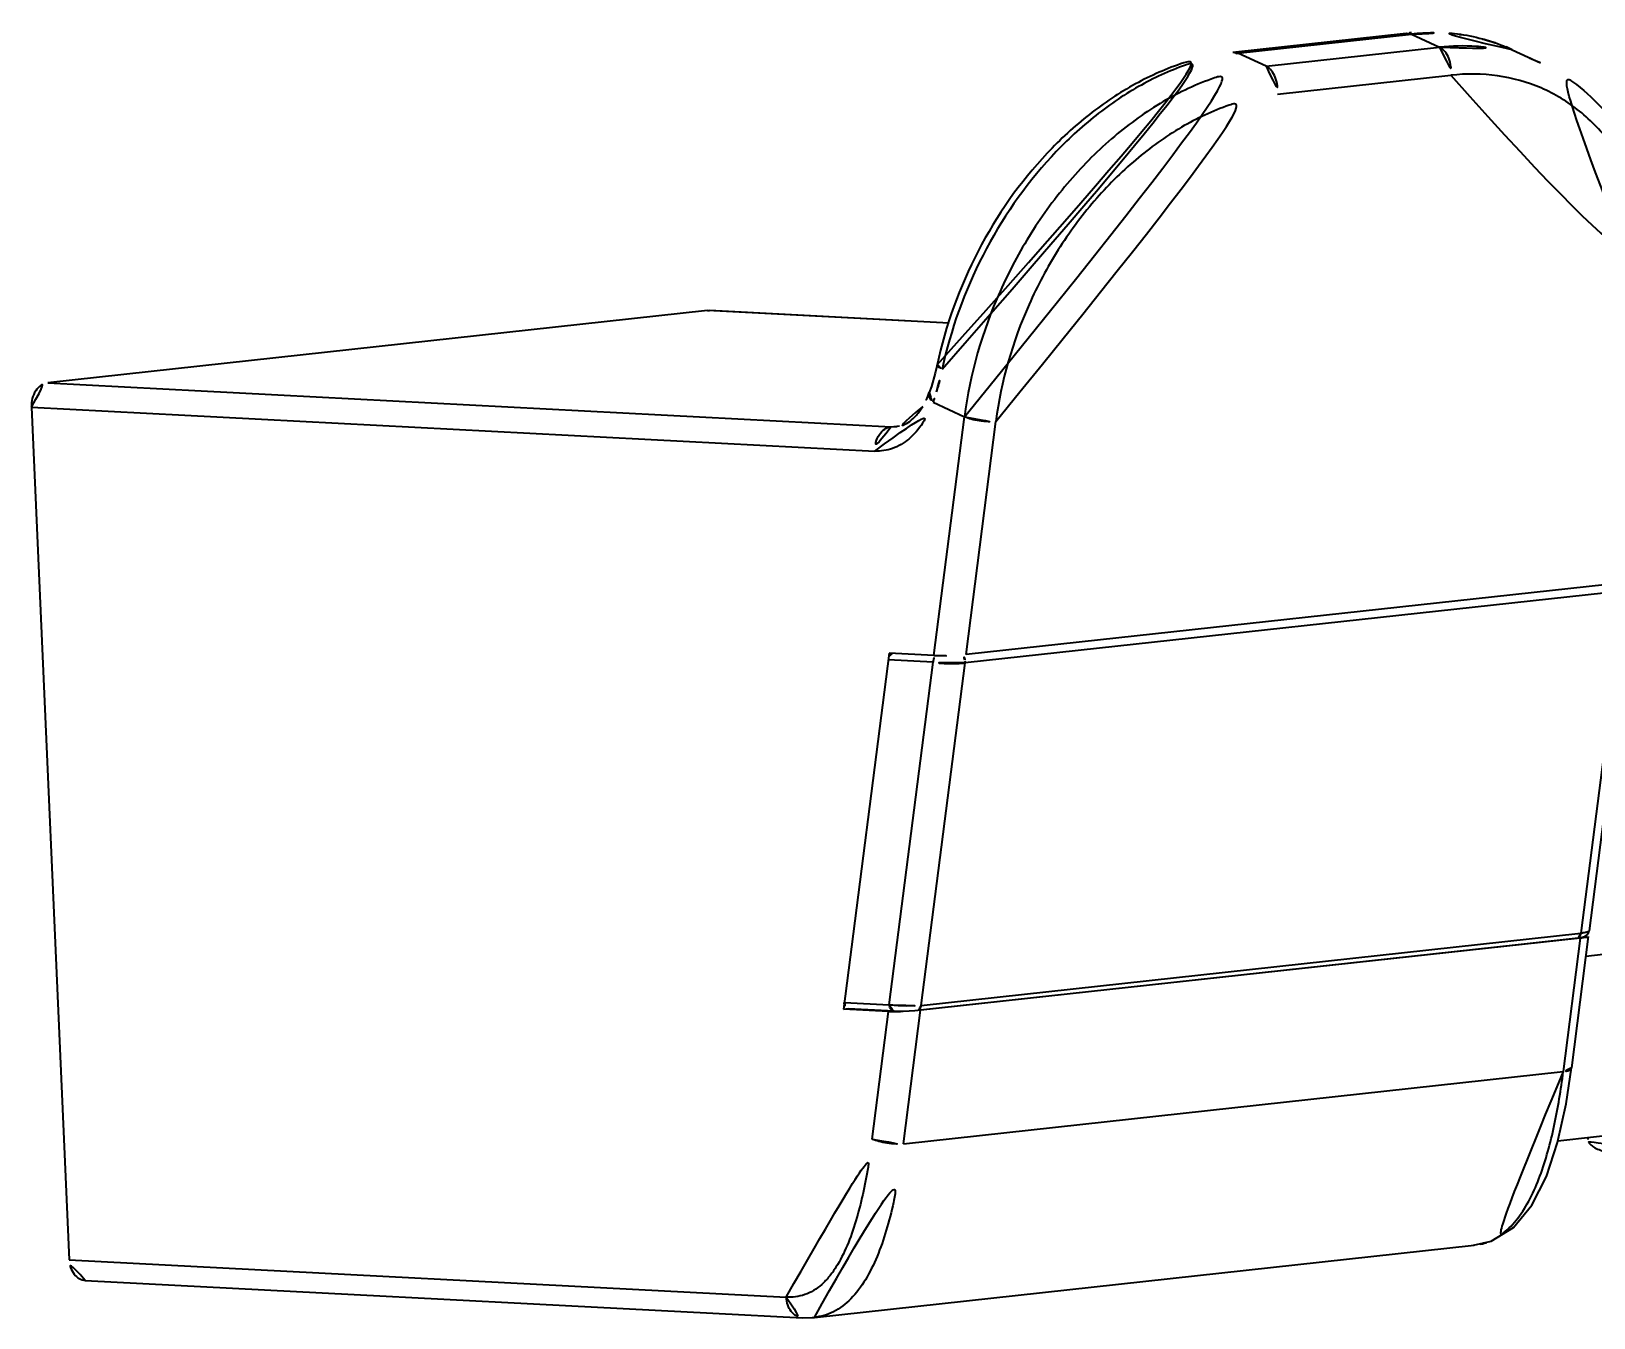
# Model space of a CAD drawing. Extents: x 16296660632 to 16296677481, y -37409620961 to -37409618123.
# Drawn here: x 16296675939.18 to 16296675973.86, y -37409618866.33 to -37409618837.78 of the extents above; entities that cross this region are included whole.
import ezdxf

# ---------------------------------------------------------------- set-up
doc = ezdxf.new("R2010")
doc.units = 0
doc.header["$LTSCALE"] = 10
doc.header["$MEASUREMENT"] = 0
doc.layers.add('粗实线', color=7, linetype='CONTINUOUS', lineweight=35)

msp = doc.modelspace()

# ---------------------------------------------------------------- linework, layer by layer
at = {"layer": '粗实线', "color": 7, "linetype": 'Continuous'}
for p, q in [((16296675965.84865, -37409618838.246689), (16296675969.702499, -37409618837.825363)), ((16296675965.963949, -37409618838.267036), (16296675969.817801, -37409618837.845703)), ((16296675969.702499, -37409618837.825363), (16296675969.817801, -37409618837.845703)), ((16296675969.817801, -37409618837.845703), (16296675970.44314, -37409618838.135437)), ((16296675965.84865, -37409618838.246689), (16296675965.963949, -37409618838.267036)), ((16296675966.589291, -37409618838.556778), (16296675965.963949, -37409618838.267036)), ((16296675966.589291, -37409618838.556778), (16296675970.44314, -37409618838.135437)), ((16296675972.056419, -37409618838.191093), (16296675972.681761, -37409618838.480827)), ((16296675966.841, -37409618839.178337), (16296675970.694851, -37409618838.757011)), ((16296675954.187571, -37409618843.980591), (16296675939.54294, -37409618845.581627)), ((16296675954.187571, -37409618843.980591), (16296675954.235781, -37409618843.979233)), ((16296675959.552259, -37409618844.260094), (16296675954.187571, -37409618843.980591)), ((16296675959.55336, -37409618844.256271), (16296675954.23562, -37409618843.97921)), ((16296675939.54294, -37409618845.581627), (16296675958.27071, -37409618846.557358)), ((16296675959.112829, -37409618845.79995), (16296675959.112801, -37409618845.800034)), ((16296675939.17959, -37409618846.121712), (16296675940.01717, -37409618865.043678)), ((16296675939.17959, -37409618846.121712), (16296675957.90737, -37409618847.097443)), ((16296675959.19628, -37409618846.015846), (16296675959.89411, -37409618846.33918)), ((16296675959.21664, -37409618851.636833), (16296675959.89411, -37409618846.33918)), ((16296675958.27071, -37409618846.557358), (16296675958.448469, -37409618846.537933)), ((16296675958.27071, -37409618846.557358), (16296675958.39991, -37409618846.553726)), ((16296675959.93103, -37409618851.611847), (16296675960.592159, -37409618846.441917)), ((16296675974.575661, -37409618850.010803), (16296675959.93103, -37409618851.611847)), ((16296675974.73114, -37409618850.146782), (16296675973.759239, -37409618857.746834)), ((16296675974.551821, -37409618850.197166), (16296675959.90719, -37409618851.798218)), ((16296675974.551821, -37409618850.197166), (16296675973.57992, -37409618857.797234)), ((16296675958.21904, -37409618851.584862), (16296675957.209261, -37409618859.481018)), ((16296675959.197701, -37409618851.784889), (16296675958.2001, -37409618851.73291)), ((16296675959.21664, -37409618851.636833), (16296675958.21904, -37409618851.584862)), ((16296675958.2258, -37409618859.384941), (16296675959.197701, -37409618851.784889)), ((16296675958.935289, -37409618859.39827), (16296675959.90719, -37409618851.798218)), ((16296675973.753111, -37409618857.774033), (16296675973.759279, -37409618857.746452)), ((16296675958.85779, -37409618859.503922), (16296675972.18722, -37409618858.046661)), ((16296675973.56588, -37409618857.90696), (16296675958.921249, -37409618859.508003)), ((16296675958.935289, -37409618859.39827), (16296675973.57992, -37409618857.797234)), ((16296675972.18722, -37409618858.046661), (16296675973.51631, -37409618857.901314)), ((16296675973.56588, -37409618857.90696), (16296675973.18718, -37409618860.868347)), ((16296675973.74345, -37409618857.870262), (16296675973.37047, -37409618860.786903)), ((16296675973.51631, -37409618857.901314), (16296675973.56666, -37409618857.894638)), ((16296675973.56666, -37409618857.894638), (16296675973.60507, -37409618857.887878)), ((16296675976.988001, -37409618857.949806), (16296675973.68713, -37409618858.310677)), ((16296675957.209261, -37409618859.481018), (16296675957.310459, -37409618859.469963)), ((16296675958.20686, -37409618859.532997), (16296675957.209261, -37409618859.481018)), ((16296675957.228201, -37409618859.33297), (16296675958.2258, -37409618859.384941)), ((16296675957.311069, -37409618859.468826), (16296675958.333611, -37409618859.522102)), ((16296675958.542549, -37409618862.469398), (16296675958.921249, -37409618859.508003)), ((16296675957.84449, -37409618862.366653), (16296675958.20686, -37409618859.532997)), ((16296675958.542549, -37409618862.469398), (16296675973.18718, -37409618860.868347)), ((16296675973.249001, -37409618861.583267), (16296675973.37047, -37409618860.786873)), ((16296675973.06905, -37409618862.402077), (16296675977.420231, -37409618861.926376)), ((16296675973.73035, -37409618862.329781), (16296675973.73245, -37409618862.377243)), ((16296675956.562719, -37409618866.323219), (16296675971.20735, -37409618864.722183)), ((16296675940.01717, -37409618865.043678), (16296675955.938601, -37409618865.873192)), ((16296675940.376539, -37409618865.50087), (16296675956.29797, -37409618866.330383))]:
    msp.add_line(p, q, dxfattribs=at)
for points in [[(16296675959.288151, -37409618845.182251), (16296675959.24535, -37409618845.366791), (16296675959.15975, -37409618845.665039), (16296675959.112829, -37409618845.79995)], [(16296675973.67544, -37409618857.864769), (16296675973.71987, -37409618857.830887), (16296675973.753111, -37409618857.774033)], [(16296675973.60507, -37409618857.887878), (16296675973.63821, -37409618857.879677), (16296675973.67544, -37409618857.864769)], [(16296675958.333071, -37409618859.522057), (16296675958.40258, -37409618859.524307), (16296675958.530701, -37409618859.523697), (16296675958.66363, -37409618859.518806), (16296675958.790739, -37409618859.510338), (16296675958.857929, -37409618859.503899)], [(16296675971.19738, -37409618864.723221), (16296675971.584009, -37409618864.631844), (16296675972.08255, -37409618864.326393), (16296675972.49309, -37409618863.835098), (16296675972.81361, -37409618863.196854), (16296675973.06074, -37409618862.439903), (16296675973.249001, -37409618861.583267)], [(16296675956.298441, -37409618866.330406), (16296675956.512239, -37409618866.327919), (16296675956.56278, -37409618866.323212)]]:
    msp.add_lwpolyline(points, dxfattribs=at)
for centre, radius, start, end in [((16296675970.24147, -37409618842.754066), 4.958083, 94.898576, 96.2406039), ((16296675970.34152, -37409618842.016693), 4.198056, 81.9275602, 83.6017599), ((16296675970.360729, -37409618841.893303), 4.073194, 71.2048825, 81.9513143), ((16296675966.490511, -37409618843.081886), 4.843566, 96.2411471, 97.4866081), ((16296675970.397091, -37409618841.772346), 3.946977, 65.1401752, 71.1389082), ((16296675971.01445, -37409618842.082817), 3.969159, 65.1613023, 74.9968077), ((16296675954.444151, -37409618844.342087), 5.03828, 340.5972339, 343.3761735)]:
    msp.add_arc(centre, radius, start, end, dxfattribs=at)
for centre, major_axis, ratio, start_param, end_param in [((16296675958.31572, -37409618851.720284), (0.059862, 0.142429), 0.707061886, 0.759839494, 1.944841264), ((16296675959.60202, -37409618851.594704), (0.506764, 0.021045), 0.079561917, 3.845035552, 5.415645654), ((16296675973.236879, -37409618857.889816), (0.506746, 0.02105), 0.079576877, -0.867510356, 0.430194962), ((16296675957.343809, -37409618859.320328), (0.059868, 0.142438), 0.707002882, 1.944824861, 3.387991016), ((16296675958.592251, -37409618859.49086), (0.506764, 0.021045), 0.079561917, 3.845035552, 5.415645654)]:
    msp.add_ellipse(centre, major_axis=major_axis, ratio=ratio, start_param=start_param, end_param=end_param, dxfattribs=at)
for points, knots in [([(16296675969.817801, -37409618837.845703), (16296675969.901421, -37409618837.836563), (16296675970.231211, -37409618837.809227), (16296675970.56411, -37409618837.817268), (16296675970.809349, -37409618837.84478)], [0, 0, 0, 0, 0.254203365, 1, 1, 1, 1]), ([(16296675972.056419, -37409618838.191093), (16296675971.71438, -37409618838.0326), (16296675970.97463, -37409618837.805878), (16296675970.202829, -37409618837.781128), (16296675969.81809, -37409618837.814087)], [0, 0, 0, 0, 0.493987879, 1, 1, 1, 1]), ([(16296675959.288151, -37409618845.182228), (16296675959.4746, -37409618844.307922), (16296675960.089991, -37409618842.612953), (16296675961.36828, -37409618840.781242), (16296675962.63571, -37409618839.611183), (16296675963.657419, -37409618838.928596), (16296675964.731831, -37409618838.454422), (16296675965.479891, -37409618838.287003), (16296675965.84865, -37409618838.246689)], [0, 0, 0, 0, 0.265020167, 0.527458423, 0.65365916, 0.774673915, 0.890027563, 1, 1, 1, 1]), ([(16296675959.40056, -37409618845.277161), (16296675959.587219, -37409618844.401863), (16296675960.19972, -37409618842.704399), (16296675961.465771, -37409618840.863998), (16296675962.718399, -37409618839.68232), (16296675963.722441, -37409618838.991119), (16296675964.77169, -37409618838.505966), (16296675965.500999, -37409618838.326714), (16296675965.859421, -37409618838.279617)], [0, 0, 0, 0, 0.266654727, 0.530736008, 0.657306439, 0.778078542, 0.892291454, 1, 1, 1, 1]), ([(16296675970.44314, -37409618838.135437), (16296675970.538731, -37409618838.179741), (16296675970.64616, -37409618838.336777), (16296675970.70175, -37409618838.562279), (16296675970.70303, -37409618838.693047), (16296675970.694851, -37409618838.757011)], [0, 0, 0, 0, 0.450451959, 0.724296718, 1, 1, 1, 1]), ([(16296675970.44314, -37409618838.135437), (16296675970.713921, -37409618838.105843), (16296675971.253559, -37409618838.09285), (16296675971.78677, -37409618838.180511), (16296675972.04196, -37409618838.24897)], [0, 0, 0, 0, 0.507626432, 1, 1, 1, 1]), ([(16296675959.89411, -37409618846.33918), (16296675960.016491, -37409618845.382187), (16296675960.42848, -37409618843.959282), (16296675961.342449, -37409618842.248688), (16296675962.196251, -37409618841.086792), (16296675963.18219, -37409618840.099068), (16296675964.26499, -37409618839.322006), (16296675965.404751, -37409618838.786041), (16296675966.200069, -37409618838.599327), (16296675966.589291, -37409618838.556778)], [0, 0, 0, 0, 0.264098396, 0.398056477, 0.529838983, 0.657251016, 0.77857215, 0.892818609, 1, 1, 1, 1]), ([(16296675966.589291, -37409618838.556778), (16296675966.684891, -37409618838.601067), (16296675966.792311, -37409618838.75811), (16296675966.8479, -37409618838.983597), (16296675966.84918, -37409618839.11438), (16296675966.841, -37409618839.178337)], [0, 0, 0, 0, 0.450451959, 0.724296718, 1, 1, 1, 1]), ([(16296675975.42009, -37409618844.759422), (16296675975.50543, -37409618844.092072), (16296675975.52264, -37409618843.086288), (16296675975.286301, -37409618841.804382), (16296675974.98971, -37409618840.92572), (16296675974.574181, -37409618840.133614), (16296675974.04565, -37409618839.446182), (16296675973.4142, -37409618838.881592), (16296675972.93215, -37409618838.59684), (16296675972.681761, -37409618838.480827)], [0, 0, 0, 0, 0.275884076, 0.407028186, 0.533195132, 0.654669634, 0.772183761, 0.886838505, 1, 1, 1, 1]), ([(16296675970.694851, -37409618838.757011), (16296675971.038231, -37409618838.719467), (16296675971.725439, -37409618838.723862), (16296675972.711729, -37409618838.996407), (16296675973.58502, -37409618839.525101), (16296675974.306, -37409618840.284279), (16296675974.84812, -37409618841.238861), (16296675975.322531, -37409618842.757881), (16296675975.342951, -37409618844.010818), (16296675975.236799, -37409618844.840874)], [0, 0, 0, 0, 0.11764767, 0.231228327, 0.344425116, 0.461014661, 0.58398106, 0.714991741, 1, 1, 1, 1]), ([(16296675960.592159, -37409618846.441917), (16296675960.70639, -37409618845.548729), (16296675961.09091, -37409618844.22068), (16296675961.943951, -37409618842.624123), (16296675962.740829, -37409618841.539688), (16296675963.661039, -37409618840.617813), (16296675964.67165, -37409618839.892563), (16296675965.73543, -37409618839.392319), (16296675966.47772, -37409618839.218063), (16296675966.841, -37409618839.178337)], [0, 0, 0, 0, 0.264098455, 0.398056581, 0.529838979, 0.657250911, 0.778572092, 0.892818679, 1, 1, 1, 1]), ([(16296675959.288151, -37409618845.182251), (16296675959.2847, -37409618845.198593), (16296675959.312321, -37409618845.227493), (16296675959.352421, -37409618845.253281), (16296675959.38327, -37409618845.26915), (16296675959.40056, -37409618845.277161)], [0, 0, 0, 0, 0.330358112, 0.623202235, 1, 1, 1, 1]), ([(16296675939.17959, -37409618846.121712), (16296675939.17672, -37409618846.056808), (16296675939.190319, -37409618845.927963), (16296675939.26503, -37409618845.756126), (16296675939.38541, -37409618845.628616), (16296675939.491421, -37409618845.587273), (16296675939.54294, -37409618845.581627)], [0, 0, 0, 0, 0.275110652, 0.53907886, 0.780502779, 1, 1, 1, 1]), ([(16296675959.271851, -37409618845.783447), (16296675959.28406, -37409618845.742706), (16296675959.332161, -37409618845.575317), (16296675959.3731, -37409618845.405891), (16296675959.40056, -37409618845.277161)], [0, 0, 0, 0, 0.244213471, 1, 1, 1, 1]), ([(16296675959.112801, -37409618845.800034), (16296675959.102409, -37409618845.828079), (16296675959.06082, -37409618845.933533), (16296675959.01038, -37409618846.035606), (16296675958.967529, -37409618846.107201)], [0, 0, 0, 0, 0.263881947, 1, 1, 1, 1]), ([(16296675959.112801, -37409618845.800034), (16296675959.107109, -37409618845.815376), (16296675959.102341, -37409618845.850883), (16296675959.116131, -37409618845.906281), (16296675959.148399, -37409618845.962929), (16296675959.17877, -37409618845.99823), (16296675959.19628, -37409618846.015846)], [0, 0, 0, 0, 0.202013999, 0.428142119, 0.693358861, 1, 1, 1, 1]), ([(16296675957.90737, -37409618847.097443), (16296675958.0389, -37409618847.104286), (16296675958.31493, -37409618847.063271), (16296675958.68605, -37409618846.838097), (16296675958.99169, -37409618846.476936), (16296675959.135969, -37409618846.17865), (16296675959.19628, -37409618846.015846)], [0, 0, 0, 0, 0.220010151, 0.451760867, 0.709980039, 1, 1, 1, 1]), ([(16296675958.967529, -37409618846.107201), (16296675958.92626, -37409618846.176163), (16296675958.840839, -37409618846.296997), (16296675958.693439, -37409618846.437141), (16296675958.54641, -37409618846.522781), (16296675958.446501, -37409618846.548637), (16296675958.39991, -37409618846.553726)], [0, 0, 0, 0, 0.323064404, 0.591191768, 0.811592883, 1, 1, 1, 1]), ([(16296675959.89411, -37409618846.33918), (16296675959.94186, -37409618846.361298), (16296675960.05234, -37409618846.397423), (16296675960.22917, -37409618846.432793), (16296675960.41326, -37409618846.450073), (16296675960.535391, -37409618846.44812), (16296675960.592159, -37409618846.441917)], [0, 0, 0, 0, 0.221843732, 0.487154918, 0.759219031, 1, 1, 1, 1]), ([(16296675958.27071, -37409618846.557358), (16296675958.219191, -37409618846.563004), (16296675958.11319, -37409618846.604347), (16296675957.992809, -37409618846.731857), (16296675957.918091, -37409618846.903687), (16296675957.904499, -37409618847.032539), (16296675957.90737, -37409618847.097443)], [0, 0, 0, 0, 0.219497221, 0.46092114, 0.724889348, 1, 1, 1, 1]), ([(16296675959.197701, -37409618851.784889), (16296675959.19656, -37409618851.759132), (16296675959.20413, -37409618851.708679), (16296675959.231899, -37409618851.664948), (16296675959.24979, -37409618851.6492)], [0, 0, 0, 0, 0.519735307, 1, 1, 1, 1]), ([(16296675959.90719, -37409618851.798218), (16296675959.84952, -37409618851.80452), (16296675959.72628, -37409618851.812103), (16296675959.54018, -37409618851.813454), (16296675959.361271, -37409618851.805389), (16296675959.247999, -37409618851.793488), (16296675959.197701, -37409618851.784889)], [0, 0, 0, 0, 0.244754413, 0.520314102, 0.784763622, 1, 1, 1, 1]), ([(16296675959.905609, -37409618851.730476), (16296675959.903721, -37409618851.719353), (16296675959.89406, -37409618851.679871), (16296675959.872749, -37409618851.641373), (16296675959.849621, -37409618851.622971)], [0, 0, 0, 0, 0.276351459, 1, 1, 1, 1]), ([(16296675959.90719, -37409618851.798218), (16296675959.9079, -37409618851.792717), (16296675959.909849, -37409618851.770157), (16296675959.908461, -37409618851.74733), (16296675959.905609, -37409618851.730476)], [0, 0, 0, 0, 0.244628004, 1, 1, 1, 1]), ([(16296675973.57992, -37409618857.797234), (16296675973.60483, -37409618857.794502), (16296675973.64879, -37409618857.788681), (16296675973.69907, -37409618857.778664), (16296675973.72982, -37409618857.768837), (16296675973.74675, -37409618857.761391), (16296675973.75845, -37409618857.75296), (16296675973.759279, -37409618857.74646)], [0, 0, 0, 0, 0.394754233, 0.696996024, 0.80988635, 0.89678834, 1, 1, 1, 1]), ([(16296675973.57992, -37409618857.797234), (16296675973.578159, -37409618857.810982), (16296675973.572229, -37409618857.83683), (16296675973.5555, -37409618857.870377), (16296675973.53195, -37409618857.89431), (16296675973.51202, -37409618857.901787), (16296675973.502411, -37409618857.902863)], [0, 0, 0, 0, 0.296878996, 0.56264643, 0.793177182, 1, 1, 1, 1]), ([(16296675958.2258, -37409618859.384941), (16296675958.276091, -37409618859.393539), (16296675958.38936, -37409618859.405441), (16296675958.56827, -37409618859.413498), (16296675958.75437, -37409618859.412163), (16296675958.877609, -37409618859.404579), (16296675958.935289, -37409618859.39827)], [0, 0, 0, 0, 0.215236379, 0.479685898, 0.755245587, 1, 1, 1, 1]), ([(16296675958.2258, -37409618859.384941), (16296675958.22657, -37409618859.402473), (16296675958.23283, -37409618859.436493), (16296675958.25565, -37409618859.480873), (16296675958.290199, -37409618859.512329), (16296675958.319099, -37409618859.521172), (16296675958.333071, -37409618859.522034)], [0, 0, 0, 0, 0.278214667, 0.539812398, 0.778036059, 1, 1, 1, 1]), ([(16296675958.935289, -37409618859.39827), (16296675958.933531, -37409618859.41201), (16296675958.92761, -37409618859.437828), (16296675958.910919, -37409618859.471336), (16296675958.887409, -37409618859.495293), (16296675958.867519, -37409618859.502792), (16296675958.857929, -37409618859.503891)], [0, 0, 0, 0, 0.296820837, 0.562591055, 0.793164945, 1, 1, 1, 1]), ([(16296675973.18718, -37409618860.868347), (16296675973.135759, -37409618861.270416), (16296675973.040751, -37409618861.866173), (16296675972.854521, -37409618862.63768), (16296675972.68186, -37409618863.181587), (16296675972.467529, -37409618863.681717), (16296675972.20314, -37409618864.117126), (16296675971.881399, -37409618864.460777), (16296675971.618959, -37409618864.611221), (16296675971.48583, -37409618864.658577)], [0, 0, 0, 0, 0.281189817, 0.41784672, 0.550282993, 0.676624741, 0.794492844, 0.901975892, 1, 1, 1, 1]), ([(16296675973.370461, -37409618860.786903), (16296675973.367411, -37409618860.810928), (16296675973.321581, -37409618860.840584), (16296675973.257561, -37409618860.858276), (16296675973.212151, -37409618860.865623), (16296675973.18718, -37409618860.868347)], [0, 0, 0, 0, 0.349222676, 0.63761551, 1, 1, 1, 1]), ([(16296675955.938601, -37409618865.873192), (16296675956.00791, -37409618865.876801), (16296675956.14777, -37409618865.872322), (16296675956.354231, -37409618865.823769), (16296675956.55122, -37409618865.730164), (16296675956.733549, -37409618865.593018), (16296675956.89868, -37409618865.41761), (16296675957.099991, -37409618865.134956), (16296675957.30501, -37409618864.720703), (16296675957.493771, -37409618864.175522), (16296675957.641951, -37409618863.59259), (16296675957.75802, -37409618862.986267), (16296675957.8179, -37409618862.574608), (16296675957.84449, -37409618862.366653)], [0, 0, 0, 0, 0.04811025, 0.096358876, 0.14598465, 0.198168809, 0.253590444, 0.312321135, 0.43814468, 0.572259288, 0.711725249, 0.854683612, 1, 1, 1, 1]), ([(16296675957.84449, -37409618862.366653), (16296675957.892241, -37409618862.388779), (16296675958.00272, -37409618862.424896), (16296675958.17955, -37409618862.460258), (16296675958.36364, -37409618862.477547), (16296675958.485769, -37409618862.475601), (16296675958.542549, -37409618862.469398)], [0, 0, 0, 0, 0.221843732, 0.487154918, 0.759219031, 1, 1, 1, 1]), ([(16296675977.92087, -37409618863.112053), (16296675977.605089, -37409618863.095596), (16296675977.010189, -37409618863.059929), (16296675976.175751, -37409618862.992737), (16296675975.45787, -37409618862.915527), (16296675974.935671, -37409618862.840157), (16296675974.58075, -37409618862.773087), (16296675974.36167, -37409618862.723503), (16296675974.17494, -37409618862.671944), (16296675974.020781, -37409618862.618553), (16296675973.89904, -37409618862.563499), (16296675973.809469, -37409618862.506416), (16296675973.75046, -37409618862.446243), (16296675973.7334, -37409618862.398643), (16296675973.73246, -37409618862.377167)], [0, 0, 0, 0, 0.218950663, 0.412645713, 0.57960588, 0.718838067, 0.777834388, 0.829672138, 0.874337606, 0.911901075, 0.942540169, 0.9666465, 0.985124265, 1, 1, 1, 1]), ([(16296675956.562851, -37409618866.323196), (16296675956.635981, -37409618866.315201), (16296675956.78266, -37409618866.286003), (16296675957.070061, -37409618866.170769), (16296675957.401461, -37409618865.91317), (16296675957.71685, -37409618865.48243), (16296675957.969509, -37409618864.963226), (16296675958.16963, -37409618864.384529), (16296675958.38213, -37409618863.552269), (16296675958.4867, -37409618862.906097), (16296675958.542549, -37409618862.469398)], [0, 0, 0, 0, 0.047877864, 0.096701646, 0.20042105, 0.315665481, 0.441436982, 0.57487919, 0.713502755, 1, 1, 1, 1]), ([(16296675971.48583, -37409618864.658577), (16296675971.4632, -37409618864.666634), (16296675971.37245, -37409618864.695953), (16296675971.27825, -37409618864.714417), (16296675971.20735, -37409618864.722183)], [0, 0, 0, 0, 0.251987893, 1, 1, 1, 1]), ([(16296675940.37639, -37409618865.500847), (16296675940.329729, -37409618865.498413), (16296675940.23303, -37409618865.469048), (16296675940.1175, -37409618865.364326), (16296675940.040449, -37409618865.216278), (16296675940.019779, -37409618865.102417), (16296675940.01717, -37409618865.043678)], [0, 0, 0, 0, 0.221609267, 0.459856797, 0.721080567, 1, 1, 1, 1]), ([(16296675955.938601, -37409618865.873192), (16296675955.9412, -37409618865.931931), (16296675955.961889, -37409618866.045792), (16296675956.038931, -37409618866.193817), (16296675956.15448, -37409618866.298653), (16296675956.251261, -37409618866.32785), (16296675956.29797, -37409618866.330338)], [0, 0, 0, 0, 0.278816133, 0.540058491, 0.778173314, 1, 1, 1, 1])]:
    msp.add_open_spline(points, degree=3, knots=knots, dxfattribs=at)

doc.saveas('drawing.dxf')
